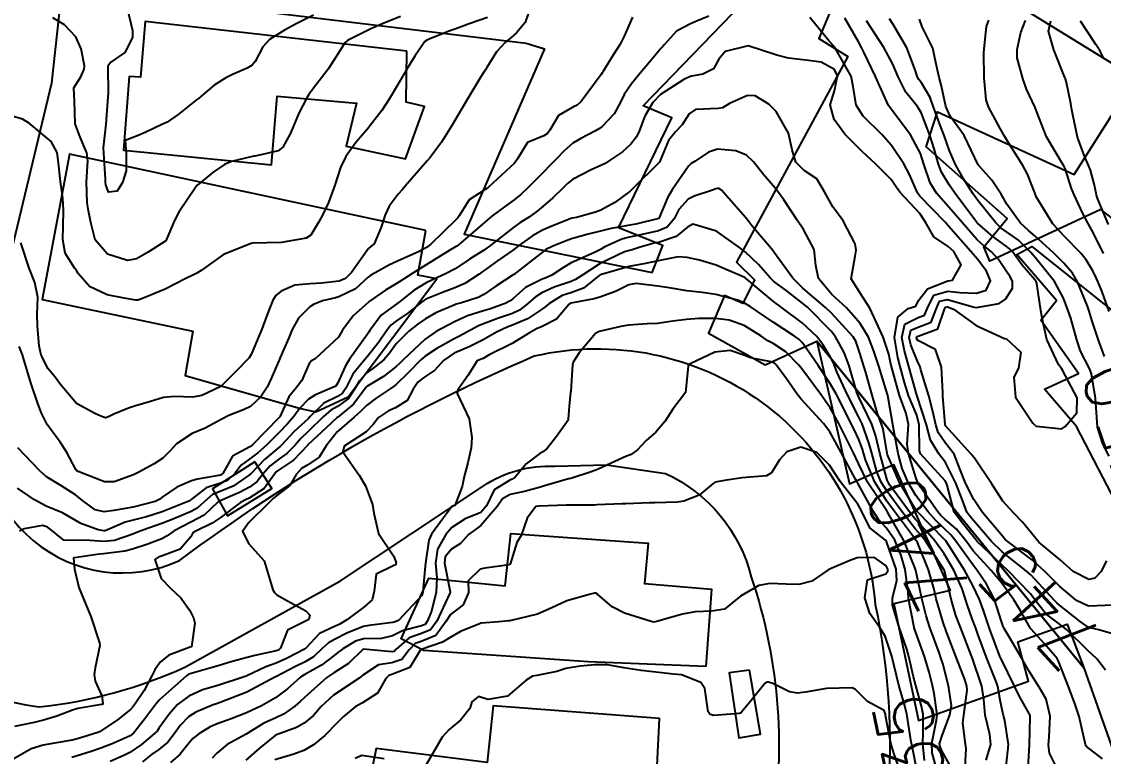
# Model space of a CAD drawing. Header units: metres. Extents: x 318500 to 325275, y 7408834 to 7428799.
# Drawn here: x 323560.3 to 323634.9, y 7419303.5 to 7419354.2 of the extents above; entities that cross this region are included whole.
import ezdxf
from ezdxf.enums import TextEntityAlignment as Align

# ---------------------------------------------------------------- set-up
doc = ezdxf.new("R2010")
doc.units = ezdxf.units.M
doc.header["$MEASUREMENT"] = 0
for name, color, linetype in [('Cotas', 45, 'Continuous'), ('Curvas de Nivel 1m', 11, 'Continuous'), ('Curvas de Nivel 5m', 15, 'Continuous'), ('Edificações', 30, 'Continuous'), ('Vias Primárias', 230, 'Continuous')]:
    doc.layers.add(name, color=color, linetype=linetype)
doc.styles.add('Style-STANDARD', font='STANDARD.shx')

msp = doc.modelspace()

# ---------------------------------------------------------------- linework, layer by layer
at = {"layer": 'Curvas de Nivel 1m', "flags": 128}
for points, elevation in [([(323592.446, 7419354.487), (323591.182, 7419354.056), (323590.435, 7419353.784), (323589.727, 7419353.52), (323588.422, 7419352.996), (323588.306, 7419352.948), (323588.125, 7419352.834), (323587.421, 7419351.829), (323586.828, 7419350.853), (323586.382, 7419350.095), (323585.93, 7419349.309), (323585.664, 7419348.867), (323585.146, 7419348.084), (323584.342, 7419347.031), (323584.275, 7419346.947), (323584.219, 7419346.882), (323583.347, 7419345.873), (323582.657, 7419344.905), (323582.302, 7419344.137), (323581.895, 7419342.916), (323581.465, 7419341.729), (323581.087, 7419340.928), (323580.794, 7419340.39), (323580.238, 7419339.477), (323579.922, 7419339.256), (323578.23, 7419338.96), (323576.229, 7419338.909), (323576.133, 7419338.895), (323574.221, 7419338.127), (323573.571, 7419337.672), (323572.669, 7419337.035), (323572.391, 7419336.846), (323572.197, 7419336.75), (323571.628, 7419336.482), (323570.187, 7419335.742), (323568.621, 7419335.093), (323568.3, 7419334.976), (323568.178, 7419334.969), (323567.364, 7419335.108), (323566.182, 7419335.354), (323564.98, 7419335.93), (323564.197, 7419336.813), (323564.065, 7419337.018), (323563.956, 7419337.154), (323563.282, 7419338.23), (323563.123, 7419339.167), (323563.153, 7419340.076), (323563.178, 7419341.166), (323563.123, 7419342.022), (323562.961, 7419343.17), (323562.821, 7419344.654), (323562.743, 7419345.174), (323562.321, 7419345.938), (323560.809, 7419347.195), (323560.343, 7419347.471), (323558.997, 7419347.871)], 749), ([(323607.71, 7419354.577), (323606.82, 7419354.21), (323606.442, 7419354.052), (323605.487, 7419353.552), (323604.64, 7419352.617), (323604.538, 7419352.499), (323604.416, 7419352.37), (323603.629, 7419351.404), (323602.986, 7419350.641), (323602.383, 7419349.914), (323601.863, 7419349.168), (323601.618, 7419348.658), (323601.172, 7419347.847), (323600.344, 7419346.96), (323600.175, 7419346.84), (323599.884, 7419346.677), (323598.872, 7419346.152), (323598.327, 7419345.816), (323597.734, 7419345.294), (323597.173, 7419344.711), (323596.749, 7419344.272), (323596.301, 7419343.821), (323595.226, 7419342.736), (323594.746, 7419342.28), (323594.277, 7419341.898), (323593.613, 7419341.417), (323592.735, 7419340.773), (323592.254, 7419340.371), (323591.415, 7419339.616), (323590.447, 7419338.798), (323590.318, 7419338.71), (323590.229, 7419338.652), (323589.841, 7419338.42), (323588.216, 7419337.406), (323587.288, 7419336.844), (323586.635, 7419336.422), (323586.199, 7419336.147), (323585.393, 7419335.667), (323584.279, 7419334.879), (323584.226, 7419334.833), (323584.179, 7419334.788), (323583.171, 7419333.889), (323582.439, 7419332.906), (323582.145, 7419332.419), (323580.542, 7419330.934), (323580.283, 7419330.782), (323580.125, 7419330.606), (323579.616, 7419329.436), (323579.248, 7419328.949), (323578.737, 7419328.306), (323578.138, 7419326.959), (323578.11, 7419326.919), (323578.069, 7419326.877), (323576.21, 7419324.988), (323576.127, 7419324.91), (323576.048, 7419324.86), (323574.831, 7419324.215), (323574.181, 7419323.018), (323574.106, 7419322.932), (323574.018, 7419322.9), (323572.428, 7419322.621), (323572.012, 7419322.496), (323571.006, 7419322.054), (323569.994, 7419321.368), (323569.832, 7419321.233), (323569.496, 7419321.077), (323567.986, 7419320.683), (323566.654, 7419320.443), (323565.982, 7419320.354), (323565.355, 7419320.501), (323564.49, 7419321.142), (323563.996, 7419321.528), (323562.989, 7419322.182), (323562.014, 7419322.777), (323561.533, 7419323.185), (323560.036, 7419324.792)], 746), ([(323602.448, 7419354.512), (323601.876, 7419353.208), (323601.587, 7419352.658), (323601.132, 7419351.94), (323600.391, 7419350.735), (323600.365, 7419350.696), (323600.35, 7419350.671), (323600.287, 7419350.57), (323598.905, 7419348.692), (323598.62, 7419348.442), (323598.364, 7419348.321), (323597.345, 7419347.725), (323596.743, 7419346.724), (323596.582, 7419346.481), (323596.334, 7419346.333), (323595.202, 7419345.862), (323594.51, 7419344.747), (323594.307, 7419344.447), (323592.514, 7419342.777), (323592.389, 7419342.678), (323592.288, 7419342.623), (323591.164, 7419341.904), (323590.491, 7419340.798), (323590.392, 7419340.665), (323590.256, 7419340.532), (323588.51, 7419338.826), (323588.228, 7419338.618), (323587.722, 7419338.335), (323586.218, 7419337.673), (323585.673, 7419337.408), (323584.698, 7419336.875), (323584.381, 7419336.705), (323584.205, 7419336.556), (323583.332, 7419335.754), (323582.184, 7419335.205), (323581.95, 7419335.147), (323581.056, 7419334.927), (323580.433, 7419334.679), (323580.174, 7419334.514), (323579.386, 7419333.723), (323578.951, 7419332.952), (323578.719, 7419332.38), (323578.13, 7419331.008), (323578.109, 7419330.96), (323577.512, 7419329.566), (323577.238, 7419328.973), (323576.782, 7419328.287), (323576.08, 7419327.646), (323575.651, 7419327.421), (323574.591, 7419327.012), (323574.067, 7419326.738), (323572.951, 7419326.141), (323572.057, 7419325.77), (323570.967, 7419325.056), (323570.531, 7419324.574), (323570.035, 7419324.074), (323569.443, 7419323.665), (323568.379, 7419323.095), (323568.136, 7419322.981), (323568.017, 7419322.927), (323566.683, 7419322.44), (323566.01, 7419322.432), (323564.19, 7419323.147), (323564.082, 7419323.21), (323564.021, 7419323.292), (323563.382, 7419324.508), (323562.938, 7419325.167), (323562.058, 7419326.396), (323561.656, 7419327.184), (323561.414, 7419327.853), (323560.952, 7419329.191), (323560.43, 7419330.884), (323560.348, 7419331.198), (323560.129, 7419331.776)], 747), ([(323595.237, 7419354.742), (323595.044, 7419354.141), (323594.43, 7419353.435), (323594.073, 7419353.108), (323593.659, 7419352.761), (323593.061, 7419352.12), (323592.394, 7419351.052), (323592.29, 7419350.883), (323592.23, 7419350.782), (323591.99, 7419350.388), (323591.018, 7419348.794), (323590.774, 7419348.385), (323590.353, 7419347.666), (323590.033, 7419347.117), (323589.847, 7419346.807), (323589.254, 7419345.889), (323588.478, 7419344.827), (323588.308, 7419344.618), (323586.768, 7419342.853), (323586.543, 7419342.599), (323586.282, 7419342.307), (323585.664, 7419341.472), (323585.38, 7419340.869), (323585.102, 7419340.016), (323584.614, 7419338.876), (323584.401, 7419338.706), (323584.227, 7419338.548), (323583.063, 7419336.897), (323582.644, 7419336.463), (323582.201, 7419336.282), (323580.987, 7419336.14), (323580.197, 7419336.1), (323579.142, 7419336.004), (323578.19, 7419335.606), (323577.84, 7419335.31), (323577.63, 7419334.968), (323577.209, 7419333.929), (323576.858, 7419332.979), (323576.132, 7419331.216), (323575.988, 7419330.992), (323575.068, 7419330.053), (323574.101, 7419329.075), (323574.072, 7419329.049), (323574.037, 7419329.021), (323572.728, 7419328.396), (323572.089, 7419328.278), (323570.833, 7419328.315), (323570.088, 7419328.249), (323569.18, 7419327.987), (323568.078, 7419327.652), (323567.654, 7419327.527), (323566.644, 7419327.114), (323566.273, 7419326.913), (323566.067, 7419326.862), (323565.872, 7419326.927), (323565.389, 7419327.13), (323564.08, 7419327.846), (323562.947, 7419329.167), (323562.604, 7419329.671), (323562.111, 7419330.234), (323561.636, 7419331.185), (323561.502, 7419331.813), (323561.381, 7419333.188), (323561.362, 7419333.988), (323561.417, 7419335.188), (323561.19, 7419336.19), (323560.806, 7419337.194), (323560.226, 7419338.937)], 748), ([(323580.437, 7419354.647), (323579.289, 7419354.093), (323578.427, 7419353.632), (323577.401, 7419352.975), (323576.93, 7419352.464), (323576.397, 7419351.452), (323576.189, 7419351.197), (323575.855, 7419350.998), (323574.847, 7419350.549), (323574.38, 7419350.334), (323573.585, 7419349.814), (323572.647, 7419349.037), (323572.491, 7419348.907), (323572.358, 7419348.801), (323571.095, 7419347.807), (323570.342, 7419347.273), (323569.925, 7419347.076), (323568.858, 7419346.567), (323568.329, 7419346.349), (323567.428, 7419346.005), (323567.506, 7419345.108), (323567.494, 7419343.906), (323567.249, 7419343.11), (323566.881, 7419342.507), (323566.273, 7419342.435), (323566.094, 7419342.939), (323566.084, 7419343.123), (323566.083, 7419343.323), (323565.957, 7419345.125), (323565.936, 7419345.505), (323566.129, 7419347.123), (323566.258, 7419349.02), (323566.271, 7419349.121), (323566.282, 7419349.2), (323566.269, 7419351.122), (323566.284, 7419351.229), (323566.394, 7419351.355), (323567.445, 7419352.069), (323567.962, 7419353.105), (323567.959, 7419353.571), (323567.597, 7419355.108)], 751), ([(323635.885, 7419311.835), (323634.632, 7419312.209), (323634.013, 7419312.34), (323633.892, 7419312.394), (323633.339, 7419312.782), (323631.907, 7419313.916), (323631.733, 7419314.067), (323631.565, 7419314.245), (323629.936, 7419316.008), (323629.645, 7419316.274), (323627.96, 7419317.607), (323627.214, 7419318.308), (323625.984, 7419319.759), (323625.72, 7419320.057), (323625.523, 7419320.327), (323625.239, 7419321.094), (323624.76, 7419322.343), (323624.041, 7419323.766), (323623.596, 7419324.357), (323623.009, 7419325.316), (323622.726, 7419326.37), (323622.099, 7419328.338), (323622.081, 7419328.38), (323622.074, 7419328.407), (323621.527, 7419330.389), (323621.217, 7419331.471), (323621.04, 7419332.397), (323621.231, 7419333.327), (323622.171, 7419333.769), (323622.604, 7419333.943), (323622.78, 7419334.371), (323623.235, 7419335.324), (323624.199, 7419335.6), (323625.027, 7419335.512), (323626.197, 7419335.467), (323626.845, 7419335.676), (323627.148, 7419336.316), (323626.879, 7419336.982), (323626.225, 7419337.823), (323625.805, 7419338.334), (323624.256, 7419340.098), (323624.135, 7419340.229), (323624.022, 7419340.354), (323622.287, 7419342.149), (323622.121, 7419342.383), (323621.563, 7419343.652), (323621.177, 7419344.397), (323620.329, 7419345.659), (323619.647, 7419346.417), (323618.359, 7419347.683), (323617.873, 7419348.437), (323617.681, 7419349.739), (323617.533, 7419350.443), (323616.419, 7419352.413), (323616.379, 7419352.461), (323616.025, 7419352.867), (323614.679, 7419354.487)], 746), ([(323635.633, 7419313.92), (323633.906, 7419313.854), (323633.082, 7419314.228), (323631.925, 7419315.239), (323630.874, 7419316.256), (323629.952, 7419317.086), (323628.374, 7419318.294), (323628.154, 7419318.48), (323627.974, 7419318.682), (323626.612, 7419320.314), (323626.003, 7419321.203), (323625.428, 7419322.336), (323625.044, 7419323.331), (323624.646, 7419324.344), (323624.058, 7419325.108), (323623.542, 7419325.835), (323623.378, 7419326.36), (323623.163, 7419327.284), (323622.89, 7419328.368), (323622.337, 7419330.166), (323622.294, 7419330.378), (323622.251, 7419330.498), (323622.133, 7419330.694), (323621.65, 7419331.892), (323621.548, 7419332.389), (323621.649, 7419332.896), (323622.161, 7419333.122), (323623.065, 7419333.468), (323623.398, 7419334.362), (323623.637, 7419334.909), (323624.19, 7419335.02), (323626.015, 7419334.499), (323626.182, 7419334.469), (323627.74, 7419334.753), (323628.191, 7419335.041), (323628.679, 7419335.816), (323628.67, 7419336.293), (323628.507, 7419336.589), (323628.217, 7419337.022), (323627.705, 7419337.788), (323627.213, 7419338.315), (323626.667, 7419338.754), (323626.242, 7419339.15), (323625.194, 7419340.341), (323624.276, 7419341.408), (323623.438, 7419342.363), (323622.997, 7419343.069), (323622.554, 7419344.376), (323622.321, 7419345.096), (323621.637, 7419346.391), (323620.365, 7419348.068), (323620.117, 7419348.413), (323619.874, 7419348.916), (323619.21, 7419350.422), (323618.415, 7419352.1), (323618.255, 7419352.432), (323618.045, 7419352.816), (323617.099, 7419354.45)], 747), ([(323635.167, 7419316.987), (323634.759, 7419316.208), (323634.359, 7419315.788), (323633.932, 7419315.7), (323632.856, 7419316.231), (323631.952, 7419317.058), (323630.488, 7419318.265), (323629.976, 7419318.88), (323629.361, 7419319.657), (323628.731, 7419320.289), (323628.002, 7419321.098), (323627.226, 7419322.312), (323626.046, 7419324.056), (323625.829, 7419324.332), (323624.069, 7419326.276), (323624.041, 7419326.322), (323624.029, 7419326.351), (323624.025, 7419326.396), (323623.872, 7419328.353), (323623.853, 7419328.604), (323623.775, 7419330.355), (323623.357, 7419331.577), (323622.148, 7419332.184), (323622.07, 7419332.302), (323622.051, 7419332.381), (323622.07, 7419332.462), (323622.152, 7419332.497), (323623.528, 7419332.991), (323623.982, 7419334.353), (323624.039, 7419334.495), (323624.183, 7419334.52), (323624.599, 7419334.346), (323626.163, 7419333.22), (323628.118, 7419332.333), (323628.15, 7419332.322), (323628.258, 7419332.298), (323629.251, 7419331.393), (323629.076, 7419330.286), (323628.753, 7419329.658), (323628.874, 7419328.288), (323630.073, 7419326.486), (323630.302, 7419326.268), (323632.069, 7419326.102), (323632.303, 7419326.247), (323633.12, 7419327.199), (323633.132, 7419328.235), (323632.128, 7419330.137), (323632.045, 7419330.251), (323631.854, 7419330.531), (323631.04, 7419332.261), (323630.712, 7419333.725), (323630.624, 7419334.266), (323630.35, 7419336.127), (323630.294, 7419336.269), (323630.211, 7419336.376), (323629.328, 7419337.391), (323628.687, 7419338.293), (323628.47, 7419338.533), (323628.236, 7419338.7), (323627.303, 7419339.372), (323626.259, 7419340.288), (323626.218, 7419340.33), (323626.061, 7419340.534), (323624.712, 7419342.346), (323624.296, 7419342.942), (323623.771, 7419343.824), (323623.563, 7419344.361), (323623.273, 7419345.419), (323622.975, 7419346.37), (323622.363, 7419347.936), (323622.082, 7419348.384), (323621.321, 7419349.338), (323620.781, 7419350.404), (323620.403, 7419351.279), (323619.787, 7419352.416), (323618.603, 7419354.273)], 748), ([(323635.338, 7419324.201), (323634.914, 7419325.062), (323634.548, 7419326.213), (323634.424, 7419327.887), (323634.406, 7419328.215), (323634.125, 7419329.9), (323634.016, 7419330.222), (323633.37, 7419331.46), (323633.102, 7419332.236), (323632.687, 7419333.727), (323632.521, 7419334.245), (323632.193, 7419335.125), (323631.576, 7419336.256), (323630.227, 7419337.934), (323630.074, 7419338.118), (323629.944, 7419338.274), (323629.081, 7419339.126), (323628.251, 7419339.698), (323627.894, 7419339.945), (323627.519, 7419340.311), (323626.283, 7419341.857), (323625.937, 7419342.334), (323625.29, 7419343.35), (323624.733, 7419344.346), (323624.324, 7419345.284), (323623.954, 7419346.356), (323623.714, 7419346.996), (323623.207, 7419348.367), (323622.98, 7419348.975), (323622.386, 7419349.975), (323622.215, 7419350.21), (323622.119, 7419350.384), (323621.968, 7419350.815), (323621.371, 7419352.396), (323620.444, 7419354.013), (323620.184, 7419354.413)], 749), ([(323635.349, 7419334.202), (323634.861, 7419335.549), (323634.594, 7419336.214), (323634.474, 7419336.478), (323634.218, 7419336.999), (323633.765, 7419337.767), (323633.392, 7419338.233), (323632.247, 7419339.391), (323631.445, 7419340.258), (323630.288, 7419342.162), (323630.249, 7419342.271), (323629.71, 7419343.685), (323629.387, 7419344.284), (323628.335, 7419345.952), (323628.129, 7419346.303), (323627.822, 7419346.833), (323627.02, 7419348.32), (323626.859, 7419348.807), (323626.711, 7419350.325), (323626.701, 7419352.041), (323626.711, 7419352.326), (323626.886, 7419353.88), (323627.029, 7419354.321)], 751), ([(323634.952, 7419338.209), (323634.251, 7419339.613), (323633.911, 7419340.225), (323633.531, 7419340.971), (323632.925, 7419342.24), (323632.746, 7419342.695), (323632.308, 7419344.059), (323632.223, 7419344.251), (323632.054, 7419344.513), (323631.018, 7419346.263), (323630.365, 7419347.919), (323630.231, 7419348.272), (323629.646, 7419349.544), (323629.385, 7419350.285), (323628.996, 7419351.706), (323628.983, 7419352.292), (323629.256, 7419353.47), (323629.571, 7419354.283)], 752), ([(323635.296, 7419340.204), (323634.559, 7419341.943), (323634.48, 7419342.217), (323634.451, 7419342.377), (323634.298, 7419343.006), (323634.046, 7419343.963), (323633.949, 7419344.225), (323633.633, 7419344.918), (323633.166, 7419346.238), (323632.832, 7419347.774), (323632.752, 7419348.244), (323632.69, 7419348.562), (323632.388, 7419350.011), (323632.325, 7419350.251), (323632.285, 7419350.358), (323631.527, 7419352.259), (323631.153, 7419353.55), (323631.316, 7419354.261)], 753), ([(323634.968, 7419351.655), (323634.702, 7419352.216), (323634.426, 7419352.623), (323633.356, 7419354.236)], 754), ([(323634.883, 7419303.315), (323633.779, 7419304.158), (323633.728, 7419304.221), (323633.711, 7419304.291), (323633.263, 7419306.225), (323632.991, 7419307.056), (323632.55, 7419308.233), (323631.857, 7419310.049), (323631.749, 7419310.242), (323630.875, 7419311.255), (323629.964, 7419312.269), (323629.925, 7419312.304), (323629.891, 7419312.351), (323629.192, 7419313.57), (323628.763, 7419314.287), (323627.927, 7419315.434), (323627.198, 7419316.307), (323625.96, 7419317.679), (323625.464, 7419318.328), (323624.804, 7419319.163), (323623.985, 7419319.879), (323623.734, 7419320.101), (323623.515, 7419320.357), (323622.332, 7419322.058), (323622.136, 7419322.378), (323622.024, 7419322.668), (323621.499, 7419324.386), (323621.412, 7419325.031), (323621.485, 7419326.386), (323621.325, 7419327.147), (323620.864, 7419328.399), (323620.392, 7419330.14), (323620.322, 7419330.407), (323620.286, 7419330.562), (323620.138, 7419331.242), (323619.744, 7419332.414), (323619.399, 7419333.18), (323618.837, 7419334.423), (323618.194, 7419335.382), (323617.542, 7419336.44), (323617.809, 7419338.019), (323617.893, 7419338.435), (323617.808, 7419338.865), (323616.975, 7419340.449), (323616.275, 7419341.428), (323615.686, 7419342.469), (323615.179, 7419343.357), (323614.304, 7419343.926), (323613.713, 7419344.496), (323613.47, 7419345.351), (323613.216, 7419346.501), (323612.362, 7419348.006), (323611.846, 7419348.518), (323610.922, 7419349.078), (323610.376, 7419349.112), (323609.151, 7419348.558), (323608.666, 7419348.265), (323608.365, 7419348.216), (323606.804, 7419348.145), (323606.359, 7419347.848), (323605.863, 7419347.082), (323605.413, 7419346.604), (323604.933, 7419346.009), (323604.366, 7419344.619), (323604.309, 7419344.505), (323602.429, 7419342.648), (323602.357, 7419342.581), (323602.288, 7419342.515), (323601.226, 7419341.711), (323600.268, 7419341.199), (323599.888, 7419341.053), (323598.576, 7419340.695), (323598.307, 7419340.651), (323598.259, 7419340.643), (323596.887, 7419340.077), (323596.246, 7419339.801), (323595.553, 7419339.417), (323594.609, 7419338.744), (323594.227, 7419338.46), (323593.141, 7419337.688), (323592.213, 7419337.03), (323592.066, 7419336.927), (323591.863, 7419336.783), (323590.87, 7419336.124), (323590.195, 7419335.827), (323589.455, 7419335.547), (323588.183, 7419335.039), (323588.05, 7419334.963), (323587.889, 7419334.834), (323586.945, 7419334.072), (323586.16, 7419333.558), (323585.761, 7419333.259), (323585.464, 7419332.867), (323584.94, 7419332.074), (323584.132, 7419331.059), (323583.968, 7419330.882), (323583.147, 7419329.862), (323582.661, 7419328.902), (323582.439, 7419328.56), (323582.091, 7419328.332), (323581.151, 7419327.857), (323580.207, 7419326.938), (323580.069, 7419326.794), (323579.104, 7419325.905), (323578.231, 7419324.958), (323578.142, 7419324.865), (323578.048, 7419324.795), (323577.041, 7419323.969), (323576.098, 7419322.989), (323576.058, 7419322.95), (323576.019, 7419322.913), (323574.884, 7419322.129), (323574.001, 7419321.759), (323573.472, 7419321.551), (323572.866, 7419321.031), (323572.409, 7419320.612), (323571.983, 7419320.377), (323570.799, 7419319.879), (323569.975, 7419319.555), (323568.646, 7419319.09), (323568.16, 7419318.904), (323567.966, 7419318.824), (323566.698, 7419318.373), (323565.958, 7419318.305), (323564.684, 7419318.414), (323563.959, 7419318.385), (323563.197, 7419318.4), (323562.237, 7419319.176), (323562.08, 7419319.296), (323561.963, 7419319.355), (323561.724, 7419319.422), (323560.472, 7419319.195), (323560.132, 7419319.025)], 744), ([(323631.764, 7419302.648), (323631.22, 7419303.694), (323631.155, 7419304.249), (323631.201, 7419304.836), (323631.276, 7419306.248), (323630.991, 7419307.421), (323630.507, 7419308.26), (323629.846, 7419309.315), (323629.297, 7419310.278), (323628.442, 7419311.731), (323628.103, 7419312.297), (323628.036, 7419312.442), (323627.896, 7419312.857), (323627.418, 7419314.305), (323626.868, 7419315.368), (323626.222, 7419316.317), (323625.946, 7419316.689), (323624.772, 7419318.338), (323624.413, 7419318.782), (323623.978, 7419319.194), (323623.385, 7419319.76), (323622.842, 7419320.367), (323622.007, 7419321.489), (323621.475, 7419322.385), (323621.064, 7419323.36), (323620.77, 7419324.393), (323620.471, 7419325.991), (323620.418, 7419326.397), (323620.098, 7419328.265), (323620.069, 7419328.41), (323620.056, 7419328.456), (323619.439, 7419330.417), (323619.11, 7419331.45), (323618.727, 7419332.424), (323618.164, 7419333.357), (323617.21, 7419334.445), (323616.194, 7419335.374), (323615.287, 7419336.474), (323615.108, 7419337.366), (323614.993, 7419338.479), (323614.25, 7419339.847), (323613.821, 7419340.494), (323612.883, 7419341.902), (323612.454, 7419342.508), (323612.292, 7419342.708), (323611.46, 7419343.681), (323610.806, 7419344.533), (323610.317, 7419344.997), (323609.579, 7419345.294), (323608.323, 7419345.407), (323607.695, 7419345.2), (323606.769, 7419344.585), (323606.486, 7419344.411), (323606.306, 7419344.228), (323605.187, 7419342.607), (323604.86, 7419342.033), (323604.26, 7419340.62), (323602.671, 7419340.227), (323602.253, 7419340.151), (323600.976, 7419339.932), (323600.246, 7419339.745), (323599.398, 7419339.528), (323598.238, 7419339.209), (323597.866, 7419339.073), (323596.954, 7419338.713), (323596.476, 7419338.469), (323596.226, 7419338.291), (323594.25, 7419336.749), (323594.227, 7419336.733), (323594.21, 7419336.725), (323593.026, 7419335.939), (323592.189, 7419335.37), (323591.801, 7419335.169), (323590.64, 7419334.795), (323590.278, 7419334.7), (323590.178, 7419334.664), (323588.885, 7419334.103), (323588.163, 7419333.687), (323587.66, 7419333.334), (323587.014, 7419332.847), (323586.141, 7419331.954), (323585.673, 7419331.326), (323585.285, 7419330.868), (323584.652, 7419330.344), (323584.116, 7419329.956), (323583.595, 7419329.401), (323583.307, 7419328.892), (323582.814, 7419328.174), (323582.081, 7419327.644), (323581.619, 7419327.375), (323581.106, 7419326.924), (323580.06, 7419325.901), (323579.566, 7419325.434), (323579.132, 7419324.949), (323578.599, 7419324.398), (323578.036, 7419323.993), (323577.452, 7419323.545), (323576.963, 7419322.976), (323576.537, 7419322.457), (323576.006, 7419322.065), (323575.313, 7419321.688), (323573.992, 7419321.127), (323573.919, 7419321.092), (323573.836, 7419321.022), (323572.879, 7419320.133), (323571.976, 7419319.654), (323570.825, 7419319.057), (323570.335, 7419318.694), (323569.961, 7419318.49), (323568.933, 7419318.108), (323567.95, 7419317.773), (323567.414, 7419317.64), (323565.945, 7419317.46), (323565.635, 7419317.435), (323563.94, 7419317.182), (323563.865, 7419317.151), (323563.929, 7419316.409), (323564.247, 7419315.145), (323564.718, 7419313.957), (323565.072, 7419313.132), (323565.668, 7419311.318), (323565.685, 7419311.123), (323565.37, 7419309.594), (323565.295, 7419309.128), (323565.356, 7419308.658), (323565.815, 7419307.664), (323565.894, 7419307.119), (323565.862, 7419307.067), (323565.809, 7419307.046), (323564.168, 7419306.781), (323563.803, 7419306.67), (323562.72, 7419306.242), (323561.792, 7419305.968), (323561.154, 7419305.822), (323559.785, 7419305.53)], 743), ([(323629.764, 7419302.701), (323629.851, 7419304.269), (323629.893, 7419306.185), (323629.894, 7419306.269), (323629.874, 7419306.333), (323629.812, 7419306.437), (323629.151, 7419307.608), (323628.843, 7419308.285), (323627.859, 7419310.259), (323627.841, 7419310.3), (323627.828, 7419310.333), (323627.087, 7419312.308), (323626.67, 7419313.544), (323626.384, 7419314.315), (323625.924, 7419315.273), (323625.349, 7419316.329), (323624.28, 7419318.03), (323624.063, 7419318.349), (323624.021, 7419318.4), (323623.971, 7419318.451), (323623.034, 7419319.418), (323622.1, 7419320.378), (323621.992, 7419320.509), (323620.881, 7419322.391), (323620.049, 7419324.307), (323620.025, 7419324.4), (323619.742, 7419326.08), (323619.641, 7419326.406), (323619.348, 7419327.144), (323618.983, 7419328.421), (323618.555, 7419329.994), (323618.423, 7419330.427), (323618.139, 7419331.318), (323617.855, 7419332.142), (323617.671, 7419332.437), (323616.174, 7419334.072), (323615.764, 7419334.466), (323614.2, 7419335.811), (323613.504, 7419336.497), (323612.228, 7419338.279), (323612.129, 7419338.411), (323612.039, 7419338.513), (323610.706, 7419340.081), (323610.349, 7419340.539), (323610.262, 7419340.663), (323608.58, 7419342.566), (323608.401, 7419342.679), (323608.291, 7419342.695), (323608.197, 7419342.665), (323607.97, 7419342.573), (323606.703, 7419342.167), (323606.28, 7419341.949), (323605.639, 7419341.23), (323605.314, 7419340.604), (323604.85, 7419340.012), (323604.247, 7419339.772), (323603.312, 7419339.566), (323602.24, 7419339.329), (323601.706, 7419339.18), (323600.548, 7419338.665), (323600.228, 7419338.487), (323599.815, 7419338.265), (323598.218, 7419337.545), (323597.679, 7419337.242), (323596.871, 7419336.713), (323596.419, 7419336.506), (323596.206, 7419336.425), (323595.072, 7419335.861), (323594.185, 7419335.08), (323594.011, 7419334.924), (323593.67, 7419334.758), (323592.583, 7419334.365), (323592.172, 7419334.237), (323591.07, 7419333.887), (323590.16, 7419333.483), (323589.714, 7419333.249), (323588.905, 7419332.819), (323588.145, 7419332.283), (323586.618, 7419330.853), (323586.375, 7419330.608), (323586.123, 7419330.369), (323585.268, 7419329.713), (323584.102, 7419329.014), (323584.033, 7419328.949), (323583.994, 7419328.882), (323583.188, 7419327.788), (323582.109, 7419326.909), (323582.07, 7419326.881), (323581.312, 7419326.171), (323580.05, 7419324.982), (323580.027, 7419324.963), (323580.01, 7419324.94), (323579.055, 7419323.93), (323578.024, 7419323.236), (323577.864, 7419323.121), (323577.744, 7419322.964), (323577.016, 7419321.963), (323575.995, 7419321.312), (323575.776, 7419321.21), (323575.393, 7419320.999), (323573.979, 7419319.938), (323573.429, 7419319.572), (323572.313, 7419319.037), (323572.096, 7419318.911), (323571.964, 7419318.635), (323571.228, 7419317.773), (323569.943, 7419317.29), (323569.766, 7419317.249), (323569.482, 7419317.077), (323569.92, 7419315.766), (323570.583, 7419315.06), (323571.285, 7419314.431), (323571.895, 7419313.543), (323572.147, 7419313.037), (323572.245, 7419312.676), (323572.004, 7419311.039), (323571.891, 7419311.009), (323571.859, 7419311.003), (323570.442, 7419310.471), (323569.844, 7419309.984), (323569.47, 7419309.441), (323569.304, 7419309.078), (323568.748, 7419308.014), (323568.123, 7419307.095), (323567.987, 7419306.917), (323567.804, 7419306.714), (323566.902, 7419306.001), (323565.782, 7419305.232), (323565.711, 7419305.192), (323565.537, 7419305.124), (323564.216, 7419304.701), (323563.772, 7419304.59), (323562.56, 7419304.376), (323561.766, 7419304.246), (323560.943, 7419304.007), (323559.752, 7419303.304)], 742), ([(323628.236, 7419302.772), (323628.404, 7419304.291), (323628.147, 7419305.952), (323628.053, 7419306.296), (323628.004, 7419306.489), (323627.821, 7419307.352), (323627.651, 7419308.302), (323627.566, 7419308.57), (323626.881, 7419310.31), (323626.281, 7419311.919), (323626.139, 7419312.318), (323625.897, 7419312.984), (323625.541, 7419313.96), (323625.426, 7419314.327), (323625.207, 7419315.044), (323624.62, 7419316.34), (323623.957, 7419317.456), (323623.318, 7419318.36), (323622.688, 7419319.081), (323621.985, 7419319.839), (323621.544, 7419320.384), (323620.201, 7419322.214), (323620.085, 7419322.399), (323620.022, 7419322.55), (323619.525, 7419324.408), (323619.242, 7419325.592), (323618.96, 7419326.417), (323618.097, 7419328.244), (323618.008, 7419328.431), (323617.936, 7419328.599), (323617.397, 7419330.441), (323617.06, 7419331.367), (323616.467, 7419332.455), (323616.156, 7419332.833), (323614.516, 7419334.485), (323614.184, 7419334.778), (323613.035, 7419335.664), (323612.206, 7419336.273), (323611.95, 7419336.514), (323611.131, 7419337.438), (323610.228, 7419338.304), (323610.092, 7419338.406), (323609.914, 7419338.545), (323608.248, 7419339.752), (323606.62, 7419340.221), (323606.251, 7419340.015), (323605.466, 7419339.377), (323604.235, 7419338.964), (323603.951, 7419338.908), (323602.984, 7419338.632), (323602.412, 7419338.455), (323602.228, 7419338.406), (323601.887, 7419338.305), (323600.218, 7419337.516), (323598.94, 7419336.689), (323598.506, 7419336.395), (323598.204, 7419336.274), (323597.034, 7419335.876), (323596.191, 7419335.479), (323595.72, 7419335.194), (323595.202, 7419334.735), (323594.637, 7419334.279), (323594.17, 7419334.067), (323593.199, 7419333.73), (323592.158, 7419333.333), (323591.767, 7419333.172), (323591.052, 7419332.791), (323590.469, 7419332.474), (323590.145, 7419332.309), (323588.95, 7419331.629), (323588.133, 7419331.108), (323587.814, 7419330.835), (323586.989, 7419329.975), (323586.104, 7419329.131), (323585.95, 7419329.014), (323585.732, 7419328.864), (323584.76, 7419328.203), (323584.082, 7419327.701), (323583.667, 7419327.296), (323583.238, 7419326.892), (323582.06, 7419325.879), (323581.307, 7419324.921), (323580.824, 7419324.143), (323580.03, 7419323.618), (323579.611, 7419323.36), (323579.234, 7419322.948), (323578.787, 7419322.173), (323577.999, 7419321.552), (323577.665, 7419321.295), (323577.319, 7419320.97), (323575.976, 7419319.617), (323575.535, 7419318.997), (323575.957, 7419318.15), (323577.023, 7419316.974), (323577.51, 7419315.372), (323577.634, 7419314.964), (323577.733, 7419314.787), (323577.907, 7419314.625), (323578.633, 7419314.223), (323579.896, 7419313.524), (323580.185, 7419313.228), (323580.114, 7419312.937), (323579.979, 7419312.848), (323579.888, 7419312.815), (323578.646, 7419312.185), (323578.157, 7419310.957), (323578.007, 7419310.809), (323577.857, 7419310.757), (323576.386, 7419310.448), (323575.85, 7419310.313), (323574.818, 7419310.033), (323573.841, 7419309.738), (323573.288, 7419309.576), (323571.832, 7419309.155), (323571.756, 7419309.116), (323571.665, 7419309.042), (323569.813, 7419307.387), (323569.539, 7419307.074), (323568.802, 7419306.078), (323568.025, 7419305.096), (323567.898, 7419304.978), (323567.777, 7419304.901), (323566.534, 7419304.347), (323565.764, 7419304.04), (323565.082, 7419303.809), (323563.754, 7419303.392)], 741), ([(323625.373, 7419302.326), (323625.465, 7419304.015), (323625.438, 7419304.325), (323625.244, 7419305.771), (323625.32, 7419306.327), (323625.547, 7419308.044), (323625.523, 7419308.325), (323625.384, 7419308.779), (323624.794, 7419310.336), (323624.105, 7419312.129), (323624.017, 7419312.348), (323623.985, 7419312.443), (323623.894, 7419312.724), (323623.514, 7419313.964), (323623.413, 7419314.357), (323623.272, 7419315.007), (323622.884, 7419316.366), (323622.112, 7419318.234), (323622.026, 7419318.379), (323622.001, 7419318.41), (323621.971, 7419318.445), (323620.52, 7419320.395), (323620, 7419321.094), (323619.169, 7419322.413), (323618.521, 7419323.945), (323618.385, 7419324.425), (323618.313, 7419324.687), (323618.059, 7419325.353), (323617.714, 7419326.083), (323617.538, 7419326.438), (323616.977, 7419327.556), (323616.521, 7419328.454), (323616.111, 7419329.185), (323615.258, 7419330.469), (323614.802, 7419331.139), (323614.146, 7419332.048), (323613.93, 7419332.275), (323613.625, 7419332.495), (323612.164, 7419333.451), (323610.563, 7419334.534), (323610.183, 7419334.77), (323609.787, 7419334.945), (323608.192, 7419335.37), (323607.261, 7419335.507), (323606.195, 7419335.623), (323604.968, 7419335.839), (323604.2, 7419335.947), (323602.7, 7419336.138), (323602.201, 7419336.043), (323601.265, 7419335.583), (323600.188, 7419335.179), (323599.795, 7419335.067), (323598.181, 7419334.759), (323598.137, 7419334.744), (323598.082, 7419334.701), (323597.209, 7419333.665), (323596.156, 7419333.135), (323595.863, 7419333.016), (323595.329, 7419332.732), (323594.142, 7419331.99), (323592.556, 7419331.196), (323592.132, 7419330.96), (323592.007, 7419330.905), (323591.731, 7419330.784), (323591.107, 7419329.798), (323590.393, 7419328.797), (323590.353, 7419328.541), (323591.164, 7419326.789), (323591.351, 7419325.494), (323591.31, 7419324.787), (323591.072, 7419323.752), (323590.829, 7419322.792), (323590.687, 7419322.116), (323590.187, 7419320.798), (323590.038, 7419320.752), (323589.989, 7419320.719), (323588.564, 7419318.821), (323588.382, 7419318.405), (323588.165, 7419316.827), (323588.147, 7419316.617), (323587.978, 7419314.829), (323587.907, 7419314.575), (323586.296, 7419312.854), (323585.999, 7419312.748), (323585.888, 7419312.725), (323584.25, 7419312.511), (323583.883, 7419312.44), (323582.777, 7419311.996), (323581.87, 7419311.555), (323581.462, 7419311.32), (323581.039, 7419310.922), (323580.425, 7419310.358), (323579.846, 7419310.008), (323579.14, 7419309.647), (323577.83, 7419308.972), (323577.807, 7419308.96), (323575.819, 7419307.901), (323573.979, 7419307.185), (323573.811, 7419307.133), (323573.726, 7419307.106), (323573.496, 7419307.023), (323572.312, 7419306.526), (323571.797, 7419306.196), (323571.228, 7419305.609), (323570.847, 7419305.054), (323570.384, 7419304.448), (323569.763, 7419303.958), (323569.242, 7419303.594), (323568.619, 7419303.087)], 739), ([(323624.324, 7419302.907), (323623.773, 7419303.895), (323623.646, 7419304.22), (323623.644, 7419304.352), (323623.787, 7419304.837), (323624.355, 7419306.342), (323624.456, 7419306.98), (323624.263, 7419308.344), (323623.853, 7419309.889), (323623.711, 7419310.352), (323623.63, 7419310.587), (323622.965, 7419312.364), (323622.711, 7419313.181), (323622.425, 7419314.372), (323622.004, 7419316.314), (323621.982, 7419316.379), (323621.942, 7419316.506), (323621.173, 7419318.388), (323620.052, 7419320.336), (323620.005, 7419320.4), (323619.99, 7419320.423), (323618.674, 7419322.42), (323618.039, 7419323.703), (323617.705, 7419324.435), (323617.147, 7419325.53), (323616.696, 7419326.451), (323616.086, 7419327.553), (323615.451, 7419328.466), (323614.126, 7419330.229), (323613.935, 7419330.483), (323613.039, 7419331.401), (323612.145, 7419331.979), (323611.795, 7419332.164), (323611.305, 7419332.523), (323610.16, 7419333.239), (323609.128, 7419333.588), (323608.167, 7419333.715), (323607.024, 7419333.72), (323606.166, 7419333.653), (323605.239, 7419333.528), (323604.161, 7419333.373), (323603.45, 7419333.338), (323602.159, 7419333.256), (323601.65, 7419333.156), (323600.152, 7419332.813), (323600.045, 7419332.778), (323599.884, 7419332.674), (323598.776, 7419331.33), (323598.363, 7419330.697), (323598.309, 7419330.516), (323598.18, 7419328.699), (323598.175, 7419328.623), (323598.084, 7419327.655), (323598.016, 7419326.755), (323597.998, 7419326.701), (323597.194, 7419325.573), (323596.527, 7419324.715), (323596.253, 7419324.512), (323596.045, 7419324.396), (323595.098, 7419323.67), (323594.359, 7419322.745), (323594.15, 7419322.616), (323594.017, 7419322.577), (323592.9, 7419321.873), (323592.371, 7419320.774), (323591.985, 7419320.32), (323590.902, 7419319.869), (323589.975, 7419319.291), (323589.558, 7419318.806), (323588.989, 7419317.78), (323588.857, 7419316.816), (323588.934, 7419315.806), (323588.904, 7419314.815), (323588.574, 7419313.497), (323588.306, 7419312.824), (323588.127, 7419312.586), (323587.885, 7419312.487), (323586.579, 7419312.15), (323585.874, 7419311.808), (323585.125, 7419311.614), (323583.871, 7419311.591), (323583.323, 7419311.433), (323582.457, 7419310.901), (323582.114, 7419310.648), (323581.853, 7419310.43), (323580.986, 7419309.78), (323579.833, 7419309.123), (323579.71, 7419309.063), (323579.531, 7419308.943), (323578.639, 7419308.135), (323577.816, 7419307.512), (323576.845, 7419306.974), (323576.154, 7419306.636), (323575.802, 7419306.476), (323574.742, 7419306.059), (323573.791, 7419305.722), (323573.304, 7419305.509), (323572.512, 7419305.033), (323572.108, 7419304.704), (323571.769, 7419304.286), (323571.202, 7419303.604), (323570.559, 7419303.058)], 738), ([(323623.491, 7419302.354), (323623.127, 7419303.716), (323623.106, 7419304.36), (323623.432, 7419305.983), (323623.469, 7419306.355), (323623.274, 7419307.808), (323623.157, 7419308.36), (323622.924, 7419309.283), (323622.601, 7419310.369), (323621.89, 7419312.354), (323621.882, 7419312.38), (323621.491, 7419314.384), (323621.461, 7419314.841), (323621.266, 7419316.387), (323620.994, 7419317.35), (323620.56, 7419318.394), (323619.978, 7419319.227), (323619.416, 7419319.84), (323619.066, 7419320.414), (323618.018, 7419322.305), (323617.944, 7419322.431), (323617.837, 7419322.619), (323616.845, 7419324.448), (323616.573, 7419324.971), (323616.064, 7419325.889), (323615.638, 7419326.464), (323614.095, 7419328.146), (323613.809, 7419328.484), (323613.064, 7419329.548), (323612.371, 7419330.506), (323612.255, 7419330.633), (323612.132, 7419330.69), (323610.601, 7419330.999), (323610.136, 7419331.176), (323609.183, 7419331.506), (323608.138, 7419331.389), (323606.429, 7419330.586), (323606.286, 7419330.429), (323606.1, 7419328.59), (323605.232, 7419327.453), (323604.691, 7419326.611), (323604.063, 7419325.871), (323603.399, 7419325.284), (323602.798, 7419324.633), (323602.354, 7419324.328), (323602.043, 7419324.197), (323600.978, 7419323.714), (323600.029, 7419323.287), (323599.583, 7419323.121), (323598.253, 7419322.696), (323598.067, 7419322.651), (323598.019, 7419322.639), (323596.529, 7419322.198), (323596.01, 7419322.047), (323594.984, 7419321.757), (323594.002, 7419321.555), (323593.486, 7419321.27), (323593.135, 7419320.763), (323591.976, 7419319.41), (323591.607, 7419319.15), (323591.138, 7419318.788), (323590.573, 7419318.182), (323589.955, 7419317.788), (323589.51, 7419317.243), (323589.465, 7419316.807), (323589.867, 7419314.845), (323589.873, 7419314.801), (323589.849, 7419314.74), (323588.953, 7419312.814), (323588.497, 7419312.205), (323587.877, 7419311.951), (323587.044, 7419311.671), (323586.109, 7419310.856), (323585.99, 7419310.726), (323585.857, 7419310.687), (323583.86, 7419310.88), (323582.845, 7419309.895), (323581.835, 7419309.233), (323581.634, 7419309.112), (323581.361, 7419308.917), (323579.816, 7419307.542), (323579.502, 7419307.254), (323579.141, 7419306.947), (323578.362, 7419306.394), (323577.797, 7419306.125), (323577.004, 7419305.759), (323575.78, 7419305.006), (323575.745, 7419304.991), (323574.482, 7419304.297), (323573.76, 7419303.686), (323573.428, 7419303.35)], 737), ([(323622.595, 7419303.2), (323622.481, 7419304.369), (323622.512, 7419305.09), (323622.496, 7419306.37), (323622.395, 7419306.951), (323621.995, 7419308.378), (323621.839, 7419308.978), (323621.519, 7419310.383), (323621.368, 7419310.885), (323620.857, 7419312.39), (323620.389, 7419313.912), (323620.385, 7419314.395), (323620.699, 7419315.622), (323620.635, 7419316.393), (323619.969, 7419318.323), (323619.913, 7419318.401), (323618.818, 7419319.257), (323618.252, 7419320.426), (323617.997, 7419320.897), (323616.784, 7419322.449), (323616.037, 7419323.573), (323615.164, 7419324.469), (323614.053, 7419324.816), (323613.101, 7419324.494), (323612.585, 7419323.959), (323612.028, 7419323.063), (323611.691, 7419322.849), (323610.022, 7419322.702), (323609.875, 7419322.688), (323608.94, 7419322.551), (323608.163, 7419322.414), (323608.016, 7419322.317), (323607.058, 7419321.521), (323605.998, 7419321.102), (323605.562, 7419321.031), (323603.995, 7419320.974), (323603.644, 7419320.975), (323601.994, 7419320.922), (323601.733, 7419320.905), (323599.993, 7419320.838), (323599.832, 7419320.833), (323597.992, 7419320.827), (323597.872, 7419320.821), (323595.991, 7419320.756), (323595.959, 7419320.752), (323595.784, 7419320.723), (323595.173, 7419319.923), (323594.773, 7419318.738), (323594.456, 7419318.249), (323594, 7419316.749), (323593.968, 7419316.721), (323593.939, 7419316.711), (323592.246, 7419316.464), (323591.934, 7419316.396), (323591.103, 7419315.607), (323591.133, 7419314.788), (323590.761, 7419313.932), (323589.895, 7419313.262), (323589.588, 7419312.805), (323588.866, 7419311.824), (323587.869, 7419311.407), (323587.442, 7419311.261), (323587.03, 7419310.842), (323586.531, 7419310.169), (323585.846, 7419309.94), (323584.919, 7419309.794), (323583.833, 7419309.073), (323583.729, 7419308.984), (323583.578, 7419308.884), (323581.818, 7419307.706), (323580.971, 7419306.923), (323580.423, 7419306.309), (323579.792, 7419305.767), (323579.264, 7419305.469), (323577.881, 7419304.959), (323577.804, 7419304.936), (323577.779, 7419304.917), (323576.7, 7419304.042), (323575.753, 7419303.203)], 736), ([(323620.934, 7419302.388), (323620.475, 7419303.687), (323620.282, 7419304.395), (323619.916, 7419306.291), (323619.898, 7419306.399), (323619.812, 7419306.636), (323618.67, 7419307.269), (323617.827, 7419308.092), (323617.606, 7419308.212), (323615.827, 7419308.171), (323614.384, 7419307.915), (323613.824, 7419307.831), (323613.276, 7419307.94), (323612.133, 7419308.505), (323611.831, 7419308.602), (323611.745, 7419308.598), (323611.574, 7419308.514), (323610.634, 7419307.344), (323609.967, 7419306.538), (323609.882, 7419306.465), (323609.808, 7419306.434), (323608.058, 7419306.306), (323607.807, 7419306.356), (323607.673, 7419306.562), (323607.429, 7419308.169), (323607.158, 7419308.57), (323605.838, 7419309.1), (323605.284, 7419309.153), (323603.84, 7419309.319), (323603.056, 7419309.414), (323601.844, 7419309.593), (323600.717, 7419309.787), (323599.847, 7419309.785), (323598.828, 7419309.703), (323597.843, 7419309.544), (323597.217, 7419309.328), (323595.835, 7419309.071), (323595.544, 7419309.015), (323595.109, 7419308.731), (323593.819, 7419307.63), (323592.461, 7419307.414), (323591.818, 7419307.617), (323591.356, 7419307.243), (323591.211, 7419306.786), (323590.601, 7419305.989), (323589.788, 7419305.342), (323589.316, 7419304.807), (323588.708, 7419303.76), (323588.152, 7419302.824)], 734), ([(323585.309, 7419303.312), (323583.76, 7419303.531), (323583.317, 7419303.326)], 734)]:
    msp.add_lwpolyline(points, dxfattribs=dict(at, elevation=elevation))
at = {"layer": 'Curvas de Nivel 5m', "flags": 128}
for points, elevation in [([(323586.446, 7419354.574), (323585.228, 7419354.082), (323584.428, 7419353.731), (323582.788, 7419352.904), (323582.584, 7419352.741), (323582.413, 7419352.454), (323581.822, 7419351.495), (323581.439, 7419350.924), (323580.369, 7419349.519), (323580.12, 7419349.187), (323579.967, 7419348.944), (323579.415, 7419347.884), (323579.032, 7419346.953), (323578.83, 7419346.457), (323578.319, 7419345.533), (323577.997, 7419345.283), (323576.703, 7419344.984), (323576.371, 7419344.927), (323576.309, 7419344.911), (323574.774, 7419344.542), (323574.3, 7419344.349), (323573.511, 7419343.808), (323572.565, 7419343.037), (323572.409, 7419342.909), (323572.277, 7419342.766), (323571.147, 7419341.057), (323570.844, 7419340.468), (323570.23, 7419339.07), (323569.013, 7419338.293), (323568.211, 7419337.84), (323567.596, 7419337.719), (323566.216, 7419338.161), (323565.372, 7419339.133), (323565.057, 7419340.329), (323564.911, 7419341.14), (323564.815, 7419341.692), (323564.767, 7419343.143), (323564.857, 7419344.587), (323564.788, 7419345.143), (323564.326, 7419346.234), (323563.987, 7419347.155), (323563.927, 7419348.728), (323563.903, 7419349.157), (323563.895, 7419349.629), (323564.379, 7419350.404), (323564.611, 7419350.923), (323564.622, 7419351.147), (323564.408, 7419352.326), (323564.025, 7419353.156), (323563.24, 7419353.98), (323562.433, 7419354.466)], 750), ([(323635.03, 7419331.097), (323634.603, 7419332.213), (323634.17, 7419333.529), (323633.964, 7419334.223), (323633.846, 7419334.564), (323633.161, 7419336.236), (323632.814, 7419336.839), (323632.223, 7419337.538), (323631.497, 7419338.257), (323630.247, 7419339.403), (323629.767, 7419339.791), (323629.215, 7419340.286), (323628.28, 7419341.617), (323627.892, 7419342.306), (323627.246, 7419343.263), (323626.31, 7419344.33), (323625.337, 7419346.34), (323624.36, 7419347.682), (323624.079, 7419348.354), (323623.783, 7419349.758), (323623.613, 7419350.362), (323623.381, 7419351.389), (323623.181, 7419352.369), (323622.442, 7419353.854), (323622.258, 7419354.383)], 750), ([(323635.081, 7419309.43), (323634.492, 7419310.211), (323633.868, 7419310.783), (323632.387, 7419312.235), (323631.894, 7419312.623), (323630.963, 7419313.316), (323630.246, 7419314.265), (323629.916, 7419314.693), (323628.378, 7419316.293), (323627.946, 7419316.697), (323626.225, 7419318.317), (323625.973, 7419318.629), (323625.224, 7419319.573), (323624.653, 7419320.34), (323624.152, 7419322.214), (323624.109, 7419322.349), (323624.022, 7419322.495), (323622.314, 7419324.376), (323622.253, 7419324.578), (323622.238, 7419326.377), (323622.08, 7419327.028), (323621.495, 7419328.389), (323621.218, 7419329.289), (323620.926, 7419330.398), (323620.761, 7419331.025), (323620.532, 7419332.404), (323620.767, 7419333.805), (323621.479, 7419334.391), (323621.998, 7419334.567), (323622.189, 7419334.958), (323622.802, 7419335.769), (323624.209, 7419336.308), (323624.246, 7419336.313), (323624.532, 7419336.347), (323625.14, 7419337.422), (323624.618, 7419338.346), (323624.235, 7419338.678), (323623.241, 7419339.362), (323622.67, 7419340.374), (323622.269, 7419340.952), (323620.915, 7419342.401), (323620.657, 7419342.768), (323620.299, 7419343.309), (323619.192, 7419344.421), (323618.322, 7419345.217), (323617.096, 7419346.449), (323616.355, 7419347.455), (323616.078, 7419348.464), (323616.38, 7419349.436), (323616.604, 7419350.457), (323616.397, 7419350.9), (323615.471, 7419351.407), (323614.406, 7419351.547), (323613.217, 7419351.693), (323612.411, 7419351.897), (323610.42, 7419352.54), (323608.838, 7419352.139), (323608.406, 7419351.617), (323608.027, 7419350.942), (323607.295, 7419350.581), (323606.528, 7419350.449), (323606.388, 7419350.407), (323605.996, 7419350.206), (323604.376, 7419349.171), (323603.844, 7419348.628), (323603.309, 7419347.683), (323602.898, 7419346.642), (323602.723, 7419346.256), (323602.326, 7419345.739), (323601.753, 7419345.221), (323600.936, 7419344.664), (323600.55, 7419344.425), (323600.306, 7419344.303), (323599.599, 7419343.977), (323598.296, 7419343.298), (323597.966, 7419343.03), (323597.65, 7419342.706), (323596.951, 7419342.042), (323596.271, 7419341.475), (323595.861, 7419341.131), (323595.334, 7419340.734), (323594.677, 7419340.32), (323594.249, 7419340.023), (323592.668, 7419338.773), (323592.227, 7419338.46), (323591.208, 7419337.803), (323590.214, 7419337.152), (323589.597, 7419336.809), (323588.639, 7419336.388), (323588.2, 7419336.184), (323587.369, 7419335.666), (323586.373, 7419334.857), (323586.268, 7419334.769), (323586.178, 7419334.715), (323585.104, 7419333.933), (323584.32, 7419332.878), (323584.252, 7419332.775), (323584.147, 7419332.625), (323582.924, 7419330.898), (323582.626, 7419330.399), (323582.105, 7419329.271), (323581.972, 7419329.042), (323581.689, 7419328.916), (323580.578, 7419328.447), (323580.088, 7419328.136), (323579.493, 7419327.531), (323579.069, 7419326.95), (323578.611, 7419326.408), (323578.059, 7419325.833), (323577.181, 7419324.973), (323576.587, 7419324.436), (323576.035, 7419324.013), (323575.45, 7419323.577), (323575.009, 7419323.005), (323574.495, 7419322.531), (323574.01, 7419322.348), (323573.019, 7419322.016), (323571.993, 7419321.211), (323571.902, 7419321.131), (323571.714, 7419321.044), (323569.983, 7419320.371), (323568.907, 7419320.014), (323567.977, 7419319.782), (323567.439, 7419319.642), (323566.214, 7419319.118), (323566.042, 7419319.047), (323565.969, 7419319.042), (323565.575, 7419319.126), (323564.382, 7419319.552), (323563.976, 7419319.788), (323563.105, 7419320.291), (323561.984, 7419320.752), (323561.165, 7419321.188), (323560.002, 7419322.006)], 745), ([(323626.853, 7419303.22), (323627.166, 7419304.306), (323627.109, 7419304.988), (323626.786, 7419306.31), (323626.697, 7419307.435), (323626.551, 7419308.313), (323625.877, 7419310.303), (323625.871, 7419310.32), (323625.86, 7419310.346), (323625.095, 7419312.332), (323624.772, 7419313.21), (323624.443, 7419314.342), (323623.972, 7419316.317), (323623.96, 7419316.35), (323623.94, 7419316.382), (323622.656, 7419318.37), (323622.346, 7419318.747), (323621.978, 7419319.164), (323621.035, 7419320.39), (323620.011, 7419321.774), (323619.613, 7419322.406), (323619.309, 7419323.132), (323618.957, 7419324.416), (323618.766, 7419325.129), (323618.301, 7419326.427), (323618.077, 7419326.905), (323617.286, 7419328.442), (323616.546, 7419330.031), (323616.392, 7419330.456), (323616.32, 7419330.646), (323616.135, 7419331.005), (323615.59, 7419331.911), (323615.157, 7419332.475), (323614.164, 7419333.418), (323612.708, 7419334.505), (323612.186, 7419334.89), (323610.21, 7419336.54), (323608.785, 7419337.131), (323608.218, 7419337.389), (323607.061, 7419337.742), (323606.223, 7419337.926), (323605.59, 7419337.966), (323604.221, 7419337.703), (323603.337, 7419337.51), (323602.217, 7419337.307), (323600.299, 7419336.757), (323600.21, 7419336.717), (323600.149, 7419336.671), (323599.075, 7419335.808), (323598.192, 7419335.494), (323597.598, 7419335.297), (323596.676, 7419334.715), (323596.399, 7419334.496), (323596.174, 7419334.326), (323595.203, 7419333.696), (323594.157, 7419333.244), (323593.798, 7419333.113), (323593.053, 7419332.766), (323592.145, 7419332.234), (323591.185, 7419331.744), (323590.135, 7419331.325), (323589.397, 7419330.811), (323588.798, 7419330.142), (323588.113, 7419329.69), (323587.625, 7419329.319), (323587.306, 7419328.842), (323586.895, 7419328.041), (323586.08, 7419327.538), (323585.609, 7419327.333), (323584.915, 7419326.872), (323584.545, 7419326.395), (323584.06, 7419325.888), (323582.542, 7419324.903), (323582.45, 7419324.498), (323583.584, 7419322.887), (323584.009, 7419322.153), (323584.496, 7419320.875), (323584.596, 7419320.261), (323584.921, 7419318.87), (323585.947, 7419317.323), (323586.141, 7419316.857), (323586.096, 7419316.699), (323585.937, 7419316.635), (323584.75, 7419316.049), (323584.617, 7419314.873), (323584.488, 7419314.291), (323583.899, 7419313.775), (323582.738, 7419312.897), (323582.21, 7419312.58), (323581.883, 7419312.449), (323580.85, 7419311.951), (323579.894, 7419310.939), (323579.877, 7419310.922), (323579.86, 7419310.911), (323578.572, 7419310.23), (323577.844, 7419309.921), (323577.144, 7419309.667), (323575.831, 7419309.032), (323575.8, 7419309.021), (323575.725, 7419308.992), (323573.824, 7419308.373), (323572.78, 7419308.071), (323571.816, 7419307.641), (323571.056, 7419307.051), (323570.467, 7419306.393), (323569.786, 7419305.445), (323569.633, 7419305.222), (323569.491, 7419305.074), (323568.561, 7419304.296), (323567.76, 7419303.748), (323567.333, 7419303.527), (323566.406, 7419303.113)], 740), ([(323622.048, 7419302.669), (323621.775, 7419304.067), (323621.7, 7419304.381), (323621.674, 7419304.489), (323621.37, 7419306.384), (323621.23, 7419306.971), (323620.824, 7419308.39), (323620.508, 7419309.736), (323620.352, 7419310.395), (323619.881, 7419311.767), (323619.496, 7419312.406), (323618.826, 7419313.342), (323618.472, 7419314.422), (323618.673, 7419315.675), (323619.935, 7419316.077), (323620.073, 7419316.263), (323620.066, 7419316.399), (323619.944, 7419316.641), (323619.158, 7419317.206), (323617.951, 7419317.191), (323617.409, 7419316.977), (323616.16, 7419316.457), (323616.013, 7419316.384), (323615.938, 7419316.329), (323614.825, 7419315.572), (323613.923, 7419315.349), (323613.048, 7419315.368), (323611.924, 7419315.422), (323611.166, 7419315.277), (323609.91, 7419314.54), (323608.803, 7419313.649), (323607.899, 7419313.503), (323606.78, 7419313.458), (323605.897, 7419313.293), (323604.042, 7419312.769), (323603.891, 7419312.749), (323603.729, 7419312.785), (323601.897, 7419313.366), (323601.045, 7419313.797), (323600.024, 7419314.668), (323599.911, 7419314.748), (323599.834, 7419314.748), (323599.545, 7419314.675), (323597.905, 7419314.214), (323596.875, 7419313.736), (323595.896, 7419313.29), (323593.987, 7419312.845), (323593.891, 7419312.833), (323593.226, 7419312.76), (323591.999, 7419312.667), (323591.888, 7419312.632), (323590.579, 7419312.094), (323589.873, 7419311.689), (323589.325, 7419311.352), (323587.86, 7419310.855), (323587.84, 7419310.851), (323587.825, 7419310.831), (323587.071, 7419309.612), (323585.834, 7419309.118), (323585.628, 7419309.067), (323585.417, 7419308.864), (323584.847, 7419307.843), (323583.813, 7419307.166), (323583.303, 7419306.888), (323582.49, 7419306.209), (323581.789, 7419305.516), (323581.497, 7419305.201), (323581.223, 7419304.918), (323580.439, 7419304.261), (323579.764, 7419303.886), (323579.075, 7419303.632), (323577.754, 7419303.232)], 735)]:
    msp.add_lwpolyline(points, dxfattribs=dict(at, elevation=elevation))
at = {"layer": 'Edificações'}
for points in [[(323637.462, 7419374.858), (323628.792, 7419379.787), (323625.745, 7419376.058), (323623.716, 7419372.545), (323631.012, 7419368.473), (323630.24, 7419366.973), (323622.6, 7419369.373), (323619.247, 7419362.411), (323615.297, 7419353.049), (323617.314, 7419351.806), (323609.63, 7419337.594), (323610.875, 7419336.376), (323610.062, 7419334.738), (323608.795, 7419335.303), (323607.689, 7419332.691), (323611.599, 7419330.509), (323615.164, 7419332.139), (323633.586, 7419309.597), (323636.294, 7419301.972)], [(323642.451, 7419335.268), (323634.773, 7419341.229), (323627.113, 7419337.664), (323626.692, 7419338.662), (323628.296, 7419340.605), (323622.715, 7419345.574), (323623.503, 7419347.99), (323632.924, 7419343.665), (323637.163, 7419350.324), (323629.263, 7419355.188), (323633.698, 7419361.734), (323640.251, 7419369.628)], [(323569.091, 7419355.877), (323595.118, 7419352.729), (323596.369, 7419352.341), (323590.836, 7419339.532), (323603.797, 7419336.888), (323604.547, 7419338.748), (323601.477, 7419339.967), (323601.477, 7419339.967), (323605.163, 7419347.578), (323603.183, 7419348.393), (323610.034, 7419355.483)], [(323636.112, 7419320.458), (323633.099, 7419326.249), (323630.885, 7419328.828), (323633.227, 7419329.919), (323630.621, 7419333.592), (323631.715, 7419334.944), (323628.982, 7419338.142), (323629.997, 7419338.688), (323639.634, 7419330.99)]]:
    msp.add_lwpolyline(points, dxfattribs=at)
for points in [[(323586.874, 7419352.161), (323568.804, 7419354.211), (323568.49, 7419350.368), (323567.721, 7419350.424), (323567.322, 7419345.329), (323577.525, 7419344.333), (323577.924, 7419349.058), (323583.397, 7419348.574), (323582.684, 7419345.614), (323586.789, 7419344.731), (323588.1, 7419348.346), (323586.817, 7419348.659), (323586.874, 7419352.161)], [(323588.19, 7419339.784), (323563.594, 7419345.061), (323561.711, 7419335.022), (323572.092, 7419332.827), (323571.579, 7419329.779), (323579.528, 7419327.491), (323580.587, 7419327.27), (323582.82, 7419328.297), (323588.933, 7419336.441), (323587.64, 7419336.705), (323588.19, 7419339.784)], [(323615.164, 7419332.139), (323617.429, 7419322.304), (323620.449, 7419323.624), (323624.362, 7419314.938), (323620.482, 7419314.003), (323622.18, 7419305.951), (323629.784, 7419308.671), (323629.029, 7419311.391), (323632.454, 7419312.603), (323633.586, 7419309.597)], [(323576.376, 7419323.813), (323573.468, 7419321.946), (323574.507, 7419320.078), (323577.563, 7419321.975), (323576.376, 7419323.813)], [(323607.518, 7419309.684), (323599.4, 7419309.997), (323588.012, 7419310.781), (323586.476, 7419311.595), (323588.388, 7419315.79), (323593.654, 7419315.258), (323594.061, 7419318.858), (323603.536, 7419318.204), (323603.285, 7419315.418), (323607.893, 7419315.011), (323607.518, 7419309.684)], [(323610.513, 7419309.419), (323609.121, 7419309.24), (323609.777, 7419304.763), (323611.269, 7419305.001), (323610.513, 7419309.419)], [(323603.891, 7419297.729), (323604.307, 7419306.099), (323592.824, 7419306.961), (323592.405, 7419303.053), (323584.749, 7419304.016), (323583.924, 7419299.958), (323582.495, 7419299.547), (323582.274, 7419297.259), (323588.202, 7419296.417), (323588.604, 7419299.246), (323599.143, 7419298.246), (323603.891, 7419297.729)]]:
    msp.add_lwpolyline(points, close=True, dxfattribs=at)
at = {"layer": 'Vias Primárias'}
for points in [[(323715.644, 7420145.548, 0), (323709.04, 7420132.939)], [(323831.088, 7420001.787, 0), (323833.844, 7420008.443, 0.220888)], [(323574.393, 7419500.252), (323567.87, 7419489.249, 0.102881), (323565.039, 7419480.989), (323562.965, 7419468.055), (323561.833, 7419452.891), (323559.947, 7419434.642), (323559.945, 7419420.169), (323561.706, 7419404.946), (323563.783, 7419390.914), (323564.476, 7419378.891), (323563.974, 7419364.983), (323562.34, 7419349.951), (323559.195, 7419336.805), (323557.992, 7419328.057, 0.630909), (323571.191, 7419317.001, -0.059962), (323595.667, 7419331.122, -0.457356), (323619.204, 7419313.97, -0.143271), (323617.119, 7419287.419, 0.348406), (323621.748, 7419283.699, 0.076059), (323668.88, 7419291.086)], [(323554.6, 7419309.164, 0.091899), (323561.481, 7419306.887, 0.080722), (323571.597, 7419309.661), (323582.305, 7419315.589), (323592.139, 7419322.142, -0.159867), (323597.086, 7419323.515), (323600.651, 7419323.598), (323604.714, 7419323.018, -0.227007), (323610.642, 7419315.853, -0.127998), (323611.939, 7419297.637, -0.206428)]]:
    msp.add_lwpolyline(points, format="xyb", dxfattribs=at)

# ---------------------------------------------------------------- texts
at = {"layer": 'Cotas', "style": 'Style-STANDARD'}
for s, rotation, p in [('750', 109.02758, (323636.714, 7419326.15, 750)), ('740', 115.80428, (323622.149, 7419318.167, 740)), ('745', 132.59246, (323630.518, 7419313.836, 745)), ('735', 101.94409, (323621.835, 7419303.119, 735))]:
    msp.add_text(s, height=4, rotation=rotation, dxfattribs=at).set_placement(p, align=Align.MIDDLE_CENTER)

doc.saveas('drawing.dxf')
